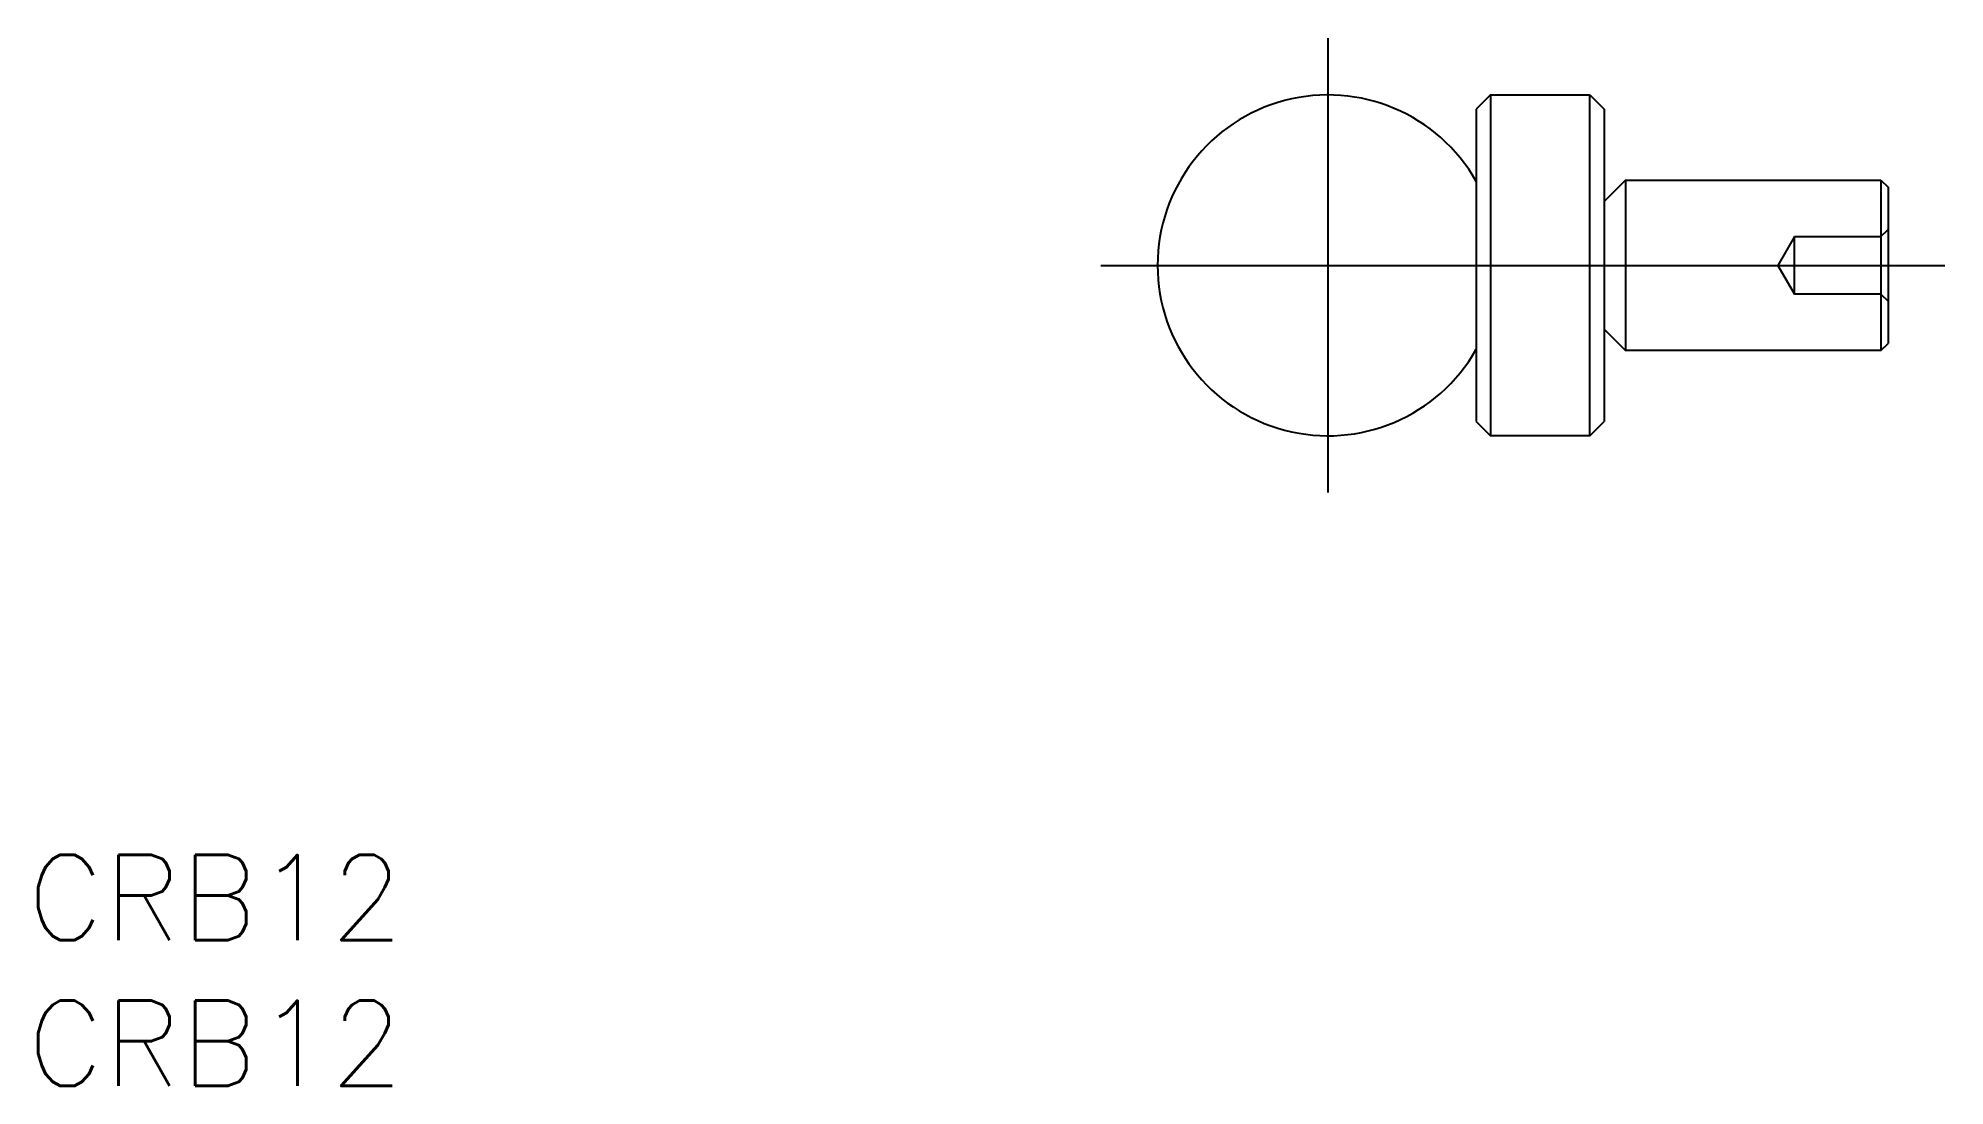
# Model space of a CAD drawing. Extents: x -45.4 to 21.7, y -28.9 to 8.
import ezdxf

# ---------------------------------------------------------------- set-up
doc = ezdxf.new("R2010")
doc.units = 0
doc.linetypes.add('CENTER', pattern=[50.8, 31.75, -6.35, 6.35, -6.35])
doc.linetypes.add('DASHED', pattern=[19.05, 12.7, -6.35])
doc.layers.get('0').update_dxf_attribs({"linetype": 'CONTINUOUS'})
doc.layers.add('CENTER', color=1, linetype='CENTER')
doc.styles.get("Standard").update_dxf_attribs({"font": 'txt.shx', "height": 3, "bigfont": 'bigfont.shx'})

msp = doc.modelspace()

# ---------------------------------------------------------------- linework, layer by layer
at = {"color": 7, "linetype": 'CONTINUOUS'}
for p, q in [((5.723, 6), (5.223, 5.5)), ((5.223, 5.5), (5.223, -5.5)), ((5.723, 6), (5.723, -6)), ((5.723, 6), (9.223, 6)), ((9.223, -6), (9.223, 6)), ((9.223, 6), (9.723, 5.5)), ((9.723, 5.5), (9.723, -5.5)), ((10.473, 3), (9.723, 2.25)), ((10.473, 3), (10.473, -3)), ((10.473, 3), (19.473, 3)), ((19.473, 3), (19.473, -3)), ((19.473, 3), (19.723, 2.75)), ((19.723, 2.75), (19.723, -2.75)), ((9.723, -2.25), (10.473, -3)), ((19.473, -3), (10.473, -3)), ((19.473, -3), (19.723, -2.75)), ((5.223, -5.5), (5.723, -6)), ((9.223, -6), (5.723, -6)), ((9.223, -6), (9.723, -5.5))]:
    msp.add_line(p, q, dxfattribs=at)
at = {"color": 3, "linetype": 'DASHED'}
for p, q in [((16.423, 1.015), (15.837, 0)), ((16.423, 1.015), (19.473, 1.015)), ((16.423, -1.015), (16.423, 1.015)), ((19.473, 1.015), (19.723, 1.265)), ((15.837, 0), (16.423, -1.015)), ((19.473, -1.015), (16.423, -1.015)), ((19.473, -1.015), (19.723, -1.265))]:
    msp.add_line(p, q, dxfattribs=at)
at = {"color": 7, "linetype": 'CONTINUOUS'}
msp.add_arc((0, 0), 6, 29.48321, 330.51679, dxfattribs=at)
at = {"layer": 'CENTER', "color": 1, "linetype": 'CENTER'}
for p, q in [((0, 8), (0, -8)), ((-8, 0), (21.723, 0))]:
    msp.add_line(p, q, dxfattribs=at)

# ---------------------------------------------------------------- texts
at = {"color": 7, "linetype": 'CONTINUOUS'}
for p in [(-45.807, -23.755), (-45.807, -28.888)]:
    msp.add_text('CRB12', height=3, dxfattribs=at).set_placement(p)

doc.saveas('drawing.dxf')
